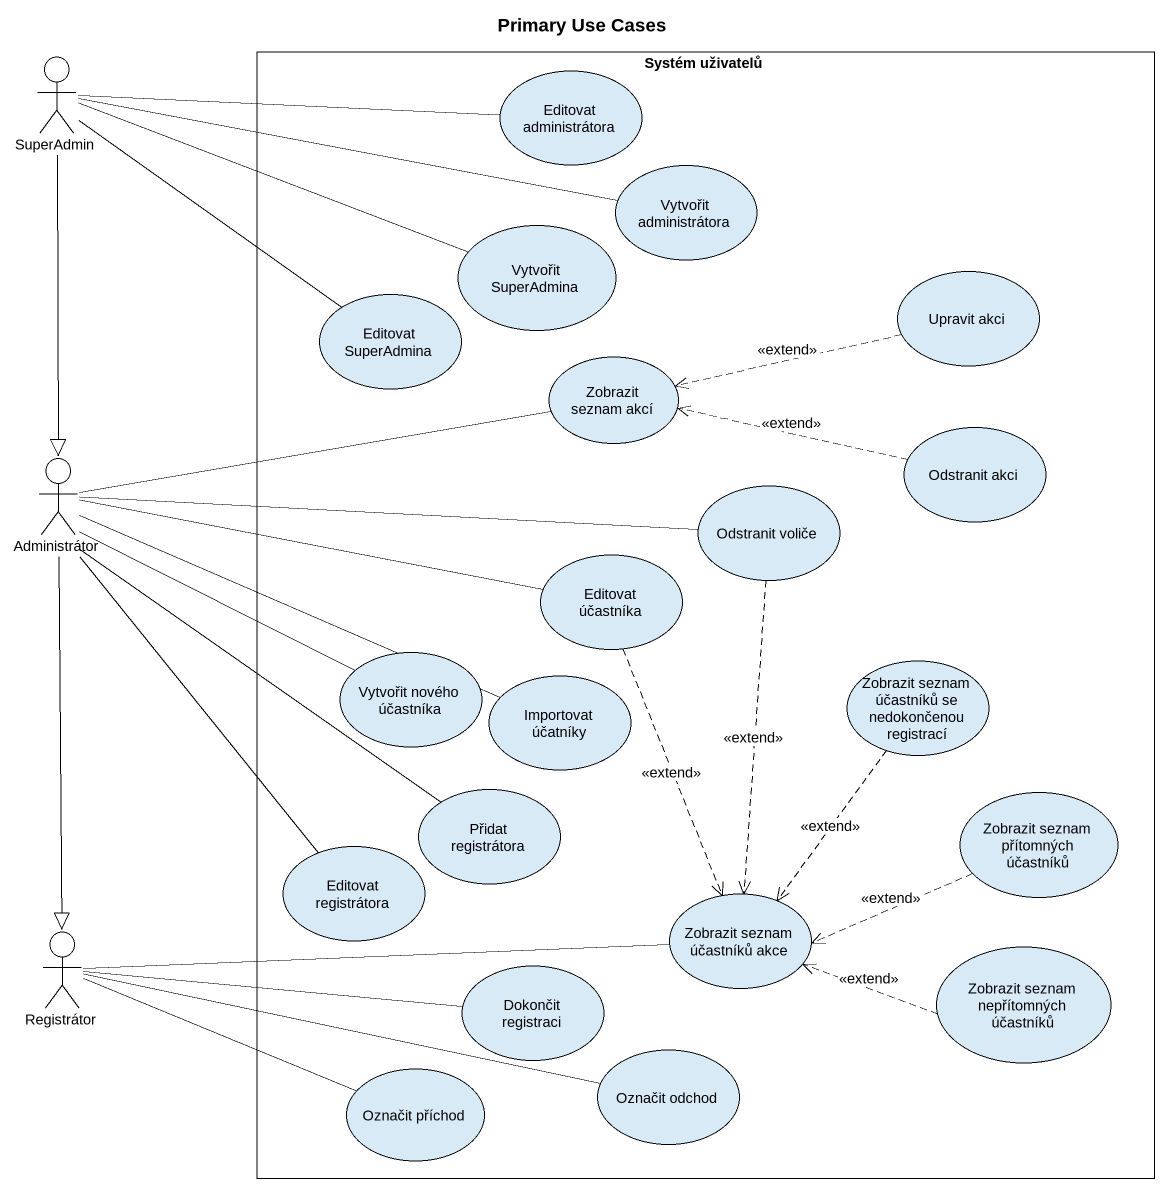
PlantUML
@startuml
title Primary Use Cases
actor SuperAdmin
rectangle "Systém uživatelů" as Systém_uživatelů {
  usecase "Editovat administrátora" as Editovat_administrátora
  usecase "Vytvořit administrátora" as Vytvořit_administrátora
  usecase "Vytvořit SuperAdmina" as Vytvořit_SuperAdmina
  usecase "Upravit akci" as Upravit_akci
  usecase "Editovat SuperAdmina" as Editovat_SuperAdmina
  usecase "Zobrazit seznam akcí" as Zobrazit_seznam_akcí
  usecase "Odstranit akci" as Odstranit_akci
  usecase "Odstranit voliče" as Odstranit_voliče
  usecase "Editovat účastníka" as Editovat_účastníka
  usecase "Vytvořit nového účastníka" as Vytvořit_nového_účastníka
  usecase "Importovat účatníky" as Importovat_účatníky
  usecase "Zobrazit seznam účastníků se nedokončenou registrací" as Zobrazit_seznam_účastníků
  usecase "Přidat registrátora" as Přidat_registrátora
  usecase "Zobrazit seznam přítomných účastníků" as Zobrazit_seznam_přítomných
  usecase "Editovat registrátora" as Editovat_registrátora
  usecase "Zobrazit seznam účastníků akce" as Zobrazit_seznam_účastníků_2
  usecase "Zobrazit seznam nepřítomných účastníků" as Zobrazit_seznam
  usecase "Dokončit registraci" as Dokončit_registraci
  usecase "Označit příchod" as Označit_příchod
  usecase "Označit odchod" as Označit_odchod
}
actor Administrátor
actor Registrátor
SuperAdmin -right- Editovat_administrátora
SuperAdmin -right- Vytvořit_administrátora
SuperAdmin -right- Vytvořit_SuperAdmina
SuperAdmin -- Editovat_SuperAdmina
SuperAdmin --|> Administrátor
Upravit_akci .left.> Zobrazit_seznam_akcí : <<extend>>
Administrátor -right- Zobrazit_seznam_akcí
Administrátor -right- Odstranit_voliče
Administrátor -right- Editovat_účastníka
Administrátor -right- Vytvořit_nového_účastníka
Administrátor -right- Importovat_účatníky
Administrátor -- Přidat_registrátora
Administrátor -- Editovat_registrátora
Administrátor --|> Registrátor
Odstranit_akci .left.> Zobrazit_seznam_akcí : <<extend>>
Odstranit_voliče ..> Zobrazit_seznam_účastníků_2 : <<extend>>
Editovat_účastníka ..> Zobrazit_seznam_účastníků_2 : <<extend>>
Zobrazit_seznam_účastníků ..> Zobrazit_seznam_účastníků_2 : <<extend>>
Zobrazit_seznam_přítomných .left.> Zobrazit_seznam_účastníků_2 : <<extend>>
Registrátor -right- Zobrazit_seznam_účastníků_2
Registrátor -right- Dokončit_registraci
Registrátor -right- Označit_příchod
Registrátor -right- Označit_odchod
Zobrazit_seznam .left.> Zobrazit_seznam_účastníků_2 : <<extend>>
@enduml
